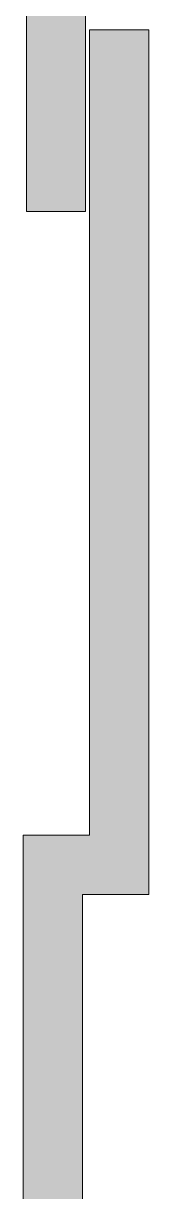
# Model space of a CAD drawing. Header units: metres. Extents: x 11076 to 23011, y 5678 to 28676.
# Drawn here: x 22206 to 22524, y 8907 to 11864 of the extents above; entities that cross this region are included whole.
import ezdxf

# ---------------------------------------------------------------- set-up
doc = ezdxf.new("R2010")
doc.units = ezdxf.units.M
doc.linetypes.add('CONTINUA', pattern=[0])
doc.layers.add('_Co MUROS', color=1, linetype='Continuous')

msp = doc.modelspace()

# ---------------------------------------------------------------- hatches: boundary and pattern name
at = {"layer": '_Co MUROS', "linetype": 'CONTINUA', "lineweight": 15, "transparency": 33554687}
for points in [[(22364.4, 11388.4), (22364.4, 20084.1), (22214.4, 20084.1), (22214.4, 11388.4)], [(22524.4, 9659.4), (22524.4, 11848.5), (22374.4, 11848.5), (22374.4, 9659.4)], [(22206.1, 9659.4), (22374.4, 9659.4), (22374.4, 9809.4), (22206.1, 9809.4)], [(22206.1, 9659.4), (22206.1, 6449.4), (22356.1, 6449.4), (22356.1, 9659.4)]]:
    msp.add_hatch(color=256, dxfattribs=at).paths.add_polyline_path(points)
at = {"layer": '_Co MUROS', "linetype": 'CONTINUA', "lineweight": 18, "transparency": 33554687}
msp.add_hatch(color=256, dxfattribs=at).paths.add_polyline_path([(22524.4, 10108.5), (22374.4, 10108.5), (22374.4, 9809.4), (22354.4, 9809.4), (22354.4, 9659.4), (22524.4, 9659.4)])

# ---------------------------------------------------------------- linework, layer by layer
for p, q in [((22364.4, 11388.4), (22364.4, 20084.1)), ((22214.4, 14615.8), (22214.4, 11388.4)), ((22524.4, 11848.5), (22374.4, 11848.5)), ((22374.4, 11848.5), (22374.4, 9809.4)), ((22524.4, 9659.4), (22524.4, 11848.5)), ((22214.4, 11388.4), (22364.4, 11388.4)), ((22374.4, 9809.4), (22206.1, 9809.4)), ((22206.1, 9809.4), (22206.1, 9659.4)), ((22206.1, 9659.4), (22206.1, 6449.4)), ((22356.1, 6449.4), (22356.1, 9659.4)), ((22356.1, 9659.4), (22374.4, 9659.4)), ((22374.4, 9659.4), (22524.4, 9659.4))]:
    msp.add_line(p, q, dxfattribs=at)

doc.saveas('drawing.dxf')
